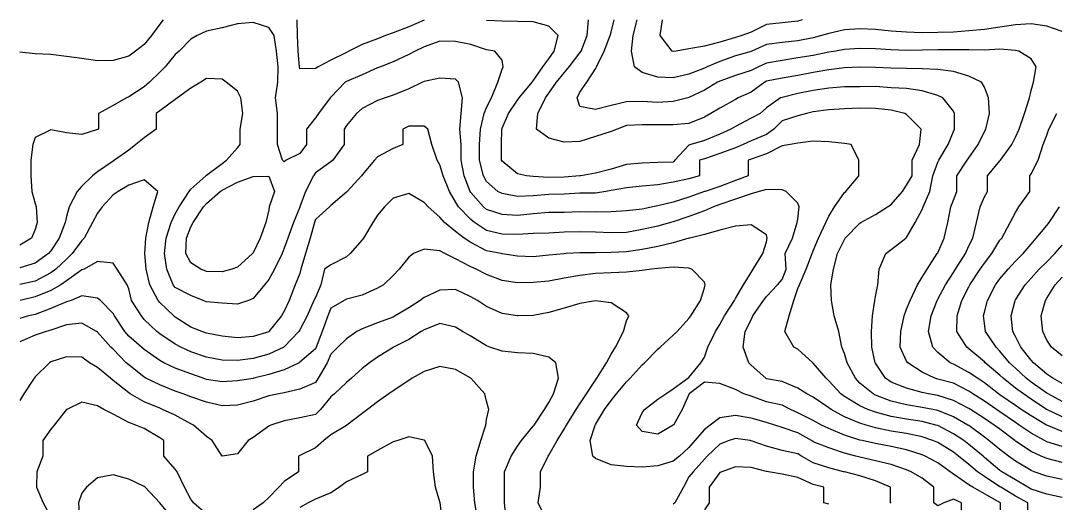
# Model space of a CAD drawing. Header units: inches. Extents: x 450896 to 463247, y 7386701 to 7399440.
# Drawn here: x 455030 to 456980, y 7391714 to 7392621 of the extents above; entities that cross this region are included whole.
import ezdxf

# ---------------------------------------------------------------- set-up
doc = ezdxf.new("R2010")
doc.units = ezdxf.units.IN
doc.header["$MEASUREMENT"] = 0

msp = doc.modelspace()

# ---------------------------------------------------------------- linework, layer by layer
for points, elevation in [([(455298.4, 7392622.8), (455292.2, 7392614.7), (455276.4, 7392593.5), (455262.9, 7392577), (455246.6, 7392564.2), (455233.7, 7392555), (455204.4, 7392546.5), (455175.1, 7392546.1), (455145.8, 7392550.1), (455116.5, 7392553.9), (455087.2, 7392558.2), (455057.9, 7392559.4), (455028.6, 7392562.5)], 380), ([(456990.9, 7391758.8), (456961.6, 7391765), (456938, 7391773.5), (456932.3, 7391775.6), (456903, 7391793.2), (456889.9, 7391802.7), (456873.7, 7391815.3), (456852.9, 7391832), (456844.5, 7391838.3), (456815.2, 7391860.2), (456813.3, 7391861.3), (456785.9, 7391876.5), (456756.6, 7391888.8), (456747.1, 7391890.6), (456727.3, 7391894.3), (456698, 7391899.4), (456668.7, 7391905.9), (456639.4, 7391917.7), (456635, 7391919.9), (456610.2, 7391939.9), (456601.7, 7391949.2), (456586.2, 7391978.5), (456580.9, 7391995.7), (456576.3, 7392007.8), (456570.2, 7392037), (456561.5, 7392066.3), (456556.5, 7392095.6), (456555.2, 7392124.9), (456560.1, 7392154.2), (456567.8, 7392183.5), (456580.9, 7392210), (456582.6, 7392212.8), (456610.2, 7392241.1), (456611.9, 7392242), (456639.4, 7392257.1), (456662.2, 7392271.3), (456668.7, 7392275.8), (456690, 7392300.6), (456698, 7392312.3), (456708.5, 7392329.9), (456708.5, 7392359.2), (456722.3, 7392388.5), (456725.1, 7392417.8), (456698, 7392445.3), (456694.4, 7392447.1), (456668.7, 7392453.5), (456639.4, 7392456.5), (456610.2, 7392456.7), (456580.9, 7392455.5), (456551.6, 7392453.8), (456522.3, 7392450.2), (456509.7, 7392447.1), (456493, 7392442.6), (456463.7, 7392433.2), (456447.9, 7392417.8), (456434.4, 7392407.4), (456405.1, 7392395.6), (456390.1, 7392388.5), (456375.9, 7392382.7), (456346.6, 7392371.9), (456317.3, 7392361.8), (456308, 7392359.2), (456308, 7392329.9), (456288, 7392324.2), (456258.7, 7392317.7), (456229.4, 7392312.6), (456200.1, 7392310.2), (456170.8, 7392307.4), (456141.6, 7392302.4), (456132.1, 7392300.6), (456112.3, 7392297.3), (456083, 7392297.4), (456053.7, 7392295.6), (456024.4, 7392294.4), (455995.1, 7392291.9), (455965.8, 7392291.2), (455936.6, 7392296.5), (455928.4, 7392300.6), (455907.3, 7392318.9), (455901.4, 7392329.9), (455894.1, 7392359.2), (455894.1, 7392388.5), (455895.8, 7392417.8), (455902.9, 7392447.1), (455907.3, 7392458.1), (455916.4, 7392476.3), (455928.6, 7392505.6), (455936.6, 7392530.2), (455938.8, 7392534.9), (455936.6, 7392547), (455922.9, 7392564.2), (455907.3, 7392566.7), (455878, 7392576.5), (455848.7, 7392582.5), (455819.4, 7392583.2), (455790.1, 7392572.5), (455773.1, 7392564.2), (455760.8, 7392557.8), (455731.5, 7392544), (455707.6, 7392534.9), (455702.3, 7392532.8), (455673, 7392519.9), (455643.7, 7392507.3), (455641.3, 7392505.6), (455614.4, 7392477.9), (455612.9, 7392476.3), (455591, 7392447.1), (455585.1, 7392438.9), (455568.2, 7392417.8), (455568.2, 7392388.5), (455555.8, 7392371.6), (455530.1, 7392359.2), (455526.5, 7392356.1), (455523.4, 7392359.2), (455513.7, 7392388.5), (455513.7, 7392417.8), (455514.1, 7392447.1), (455510.1, 7392476.3), (455514.7, 7392505.6), (455515, 7392534.9), (455512, 7392564.2), (455507.7, 7392593.5), (455497.2, 7392608.6), (455468, 7392618), (455438.7, 7392615.6), (455409.4, 7392608.1), (455380.1, 7392601.5), (455362.5, 7392593.5), (455350.8, 7392586.9), (455328.5, 7392564.2), (455321.5, 7392557.8), (455302.1, 7392534.9), (455292.2, 7392524.7), (455272.7, 7392505.6), (455262.9, 7392497.2), (455233.7, 7392478.4), (455229.4, 7392476.3), (455204.4, 7392462.2), (455176.7, 7392447.1), (455176.7, 7392417.8), (455175.1, 7392416.8), (455145.8, 7392407.8), (455116.5, 7392410.7), (455087.2, 7392416.4), (455057.9, 7392401.6), (455053, 7392388.5), (455049.5, 7392359.2), (455049.7, 7392329.9), (455051.4, 7392300.6), (455057.9, 7392277.8), (455059.7, 7392271.3), (455061.3, 7392242), (455057.9, 7392229), (455050.8, 7392212.8), (455028.6, 7392199.4)], 360), ([(455790.1, 7392622.6), (455760.8, 7392610.1), (455731.5, 7392598.9), (455717.1, 7392593.5), (455702.3, 7392587.3), (455673, 7392576.8), (455648, 7392564.2), (455643.7, 7392561.9), (455614.4, 7392547.5), (455590.5, 7392534.9), (455585.1, 7392531.6), (455555.8, 7392531.1), (455555, 7392534.9), (455552.4, 7392564.2), (455551.6, 7392593.5), (455551.1, 7392622.8)], 380), ([(456990.9, 7391790.7), (456961.6, 7391798.2), (456951.4, 7391802.7), (456932.3, 7391811.7), (456903, 7391831.1), (456901.9, 7391832), (456873.7, 7391853.3), (456863, 7391861.3), (456844.5, 7391873.7), (456817.9, 7391890.6), (456815.2, 7391892.3), (456785.9, 7391907.6), (456756.6, 7391917), (456739.4, 7391919.9), (456727.3, 7391922.4), (456698, 7391930.5), (456668.7, 7391942.1), (456658.2, 7391949.2), (456639.4, 7391977.3), (456638.8, 7391978.5), (456632.3, 7392007.8), (456631.6, 7392037), (456633.6, 7392066.3), (456638.4, 7392095.6), (456639.4, 7392103.1), (456643.5, 7392124.9), (456646.2, 7392154.2), (456658.8, 7392183.5), (456668.7, 7392191.2), (456696.7, 7392212.8), (456698, 7392213.7), (456714.2, 7392242), (456727.3, 7392266.2), (456729.3, 7392271.3), (456741.9, 7392300.6), (456747.3, 7392329.9), (456756.6, 7392355.7), (456758.8, 7392359.2), (456776, 7392388.5), (456785.9, 7392413.4), (456787.8, 7392417.8), (456788, 7392447.1), (456785.9, 7392451.6), (456766.1, 7392476.3), (456756.6, 7392481), (456727.3, 7392489.6), (456698, 7392494), (456668.7, 7392495.3), (456639.4, 7392497.7), (456610.2, 7392497.2), (456580.9, 7392497.1), (456551.6, 7392494.4), (456522.3, 7392490.2), (456493, 7392484.4), (456463.7, 7392477.3), (456460.6, 7392476.3), (456434.4, 7392457.9), (456422.4, 7392447.1), (456405.1, 7392438.3), (456375.9, 7392422.6), (456367.3, 7392417.8), (456346.6, 7392408.4), (456317.3, 7392396.4), (456291.6, 7392388.5), (456288, 7392387.5), (456261.6, 7392359.2), (456258.7, 7392355.7), (456229.4, 7392355), (456200.1, 7392353.4), (456170.8, 7392350.8), (456141.6, 7392342.1), (456112.3, 7392334.9), (456085, 7392329.9), (456083, 7392329.6), (456053.7, 7392327.1), (456024.4, 7392326.6), (455995.1, 7392328.3), (455982.8, 7392329.9), (455965.8, 7392333.6), (455936.6, 7392357.3), (455935.4, 7392359.2), (455935.4, 7392388.5), (455936, 7392417.8), (455936.6, 7392419.4), (455948.9, 7392447.1), (455965.8, 7392472.1), (455968.6, 7392476.3), (455993.3, 7392505.6), (455995.1, 7392508.1), (456013.5, 7392534.9), (456024.4, 7392549.8), (456034.4, 7392564.2), (456042.1, 7392593.5), (456024.4, 7392611), (455995.1, 7392619.5), (455965.8, 7392620.2), (455936.6, 7392620.4), (455907.3, 7392621.9)], 380), ([(456990.9, 7391820.8), (456961.6, 7391829.7), (456957.2, 7391832), (456932.3, 7391846.2), (456910, 7391861.3), (456903, 7391865.8), (456873.7, 7391886.2), (456867.1, 7391890.6), (456844.5, 7391905.9), (456822.3, 7391919.9), (456815.2, 7391924.7), (456785.9, 7391939.9), (456756.6, 7391947.6), (456751.1, 7391949.2), (456727.3, 7391960.4), (456700.1, 7391978.5), (456698, 7391981.6), (456685.8, 7392007.8), (456687.2, 7392037), (456693.1, 7392066.3), (456698, 7392078.9), (456704.5, 7392095.6), (456718.6, 7392124.9), (456727.3, 7392139.3), (456736.7, 7392154.2), (456755.7, 7392183.5), (456756.6, 7392185.1), (456768.5, 7392212.8), (456775.5, 7392242), (456781.3, 7392271.3), (456785.9, 7392284.2), (456792.2, 7392300.6), (456792.2, 7392329.9), (456812.2, 7392359.2), (456815.2, 7392363.7), (456832.7, 7392388.5), (456844.5, 7392413.2), (456846.9, 7392417.8), (456853.9, 7392447.1), (456852.1, 7392476.3), (456844.5, 7392496.8), (456838.8, 7392505.6), (456815.2, 7392517.3), (456785.9, 7392525.7), (456756.6, 7392529.5), (456727.3, 7392531), (456698, 7392531.6), (456668.7, 7392532), (456639.4, 7392533.7), (456610.2, 7392534.3), (456580.9, 7392532.9), (456551.6, 7392529), (456522.3, 7392524.1), (456493, 7392518.7), (456463.7, 7392513.5), (456434.4, 7392507.5), (456431, 7392505.6), (456405.1, 7392487.4), (456380.8, 7392476.3), (456375.9, 7392473.6), (456346.6, 7392457.1), (456329.6, 7392447.1), (456317.3, 7392440.4), (456288, 7392428), (456258.7, 7392425.4), (456229.4, 7392425.9), (456200.1, 7392425.7), (456170.8, 7392424.5), (456152.9, 7392417.8), (456141.6, 7392413.4), (456112.3, 7392403.9), (456083, 7392394.3), (456053.7, 7392393.3), (456024.4, 7392400.5), (456001.1, 7392417.8), (456004.1, 7392447.1), (456018.4, 7392476.3), (456024.4, 7392485), (456038.8, 7392505.6), (456053.7, 7392523.5), (456062.8, 7392534.9), (456083, 7392561), (456085.1, 7392564.2), (456096.4, 7392593.5), (456098.9, 7392622.8)], 400), ([(456990.9, 7391849.1), (456961.6, 7391861.1), (456961.2, 7391861.3), (456932.3, 7391878.4), (456913.7, 7391890.6), (456903, 7391897.9), (456873.7, 7391918), (456870.9, 7391919.9), (456844.5, 7391940.9), (456831.5, 7391949.2), (456815.2, 7391960), (456785.9, 7391975.9), (456780.2, 7391978.5), (456756.6, 7391997.6), (456747.2, 7392007.8), (456739.3, 7392037), (456743.9, 7392066.3), (456755.3, 7392095.6), (456756.6, 7392097.8), (456771.4, 7392124.9), (456785.9, 7392148), (456789.9, 7392154.2), (456808.5, 7392183.5), (456815.2, 7392198.2), (456822.5, 7392212.8), (456829.7, 7392242), (456836.2, 7392271.3), (456844.5, 7392290.3), (456850.4, 7392300.6), (456850.4, 7392329.9), (456873.7, 7392358.2), (456874.6, 7392359.2), (456895.9, 7392388.5), (456903, 7392402.7), (456909.7, 7392417.8), (456919.8, 7392447.1), (456929.2, 7392476.3), (456932.3, 7392490), (456936.9, 7392505.6), (456941.9, 7392534.9), (456932.3, 7392549.9), (456909.3, 7392564.2), (456903, 7392565.4), (456873.7, 7392568), (456844.5, 7392566), (456815.2, 7392566.4), (456785.9, 7392566.5), (456756.6, 7392566.4), (456727.3, 7392565.8), (456698, 7392565.5), (456668.7, 7392566.6), (456639.4, 7392568.6), (456610.2, 7392569.3), (456580.9, 7392567.1), (456564.7, 7392564.2), (456551.6, 7392562.1), (456522.3, 7392556), (456493, 7392551.4), (456463.7, 7392546.8), (456434.4, 7392541.7), (456419.4, 7392534.9), (456405.1, 7392527.6), (456375.9, 7392518.2), (456346.6, 7392508), (456341.8, 7392505.6), (456317.3, 7392490.7), (456288, 7392476.9), (456285.9, 7392476.3), (456258.7, 7392469.5), (456229.4, 7392467.6), (456200.1, 7392469.6), (456170.8, 7392468.8), (456141.6, 7392462.3), (456112.3, 7392454.4), (456083, 7392460.1), (456077.8, 7392476.3), (456083, 7392486.8), (456096, 7392505.6), (456112.3, 7392530.7), (456114.1, 7392534.9), (456128.4, 7392564.2), (456139.8, 7392593.5), (456141.6, 7392599.8), (456147.7, 7392622.8)], 420), ([(456990.9, 7392601), (456961.6, 7392610.9), (456932.3, 7392615.4), (456903, 7392613.5), (456873.7, 7392609.6), (456844.5, 7392605.2), (456815.2, 7392602.3), (456785.9, 7392600.2), (456756.6, 7392599), (456727.3, 7392598.8), (456698, 7392599.9), (456668.7, 7392602), (456639.4, 7392604.9), (456610.2, 7392606.3), (456580.9, 7392604.3), (456551.6, 7392597.5), (456537.9, 7392593.5), (456522.3, 7392589.5), (456493, 7392583.8), (456463.7, 7392580.3), (456434.4, 7392576.6), (456406.6, 7392564.2), (456405.1, 7392563.6), (456375.9, 7392555.3), (456346.6, 7392544.7), (456322.5, 7392534.9), (456317.3, 7392532.5), (456288, 7392521.1), (456258.7, 7392514), (456229.4, 7392515.3), (456200.1, 7392524.2), (456185.5, 7392534.9), (456179.9, 7392564.2), (456183.4, 7392593.5), (456190.7, 7392622.8)], 440), ([(456501.5, 7392622.8), (456493, 7392620.6), (456463.7, 7392617.6), (456434.4, 7392614.3), (456405.1, 7392600), (456387.6, 7392593.5), (456375.9, 7392589.6), (456346.6, 7392580.8), (456317.3, 7392573.7), (456288, 7392568.5), (456264.4, 7392564.2), (456258.7, 7392563.3), (456256.7, 7392564.2), (456234, 7392593.5), (456238.6, 7392622.8)], 460), ([(456990.9, 7391725.2), (456961.6, 7391731.6), (456932.3, 7391741), (456926.4, 7391744.2), (456903, 7391758), (456877.2, 7391773.5), (456873.7, 7391776), (456844.5, 7391800.5), (456841.8, 7391802.7), (456815.2, 7391824.9), (456805.7, 7391832), (456785.9, 7391845), (456756.6, 7391860.2), (456752.7, 7391861.3), (456727.3, 7391867.7), (456698, 7391872.5), (456668.7, 7391877.1), (456639.4, 7391885.2), (456624.8, 7391890.6), (456610.2, 7391897.2), (456580.9, 7391915), (456574.3, 7391919.9), (456551.6, 7391944.6), (456546.3, 7391949.2), (456522.3, 7391977.7), (456521.3, 7391978.5), (456493, 7392003.7), (456485.5, 7392007.8), (456468.8, 7392037), (456477, 7392066.3), (456485.5, 7392095.6), (456493, 7392118.1), (456496.1, 7392124.9), (456509, 7392154.2), (456520.2, 7392183.5), (456522.3, 7392188.9), (456531.9, 7392212.8), (456546, 7392242), (456551.6, 7392253.9), (456562.3, 7392271.3), (456580.9, 7392298.5), (456583.8, 7392300.6), (456608.3, 7392329.9), (456608.3, 7392359.2), (456593.8, 7392388.5), (456580.9, 7392390.3), (456551.6, 7392394), (456522.3, 7392394.8), (456493, 7392391.2), (456478.6, 7392388.5), (456463.7, 7392386.1), (456434.4, 7392371.2), (456405.1, 7392361.3), (456399.7, 7392359.2), (456399.7, 7392329.9), (456375.9, 7392321), (456346.6, 7392309.9), (456318.8, 7392300.6), (456317.3, 7392300.1), (456288, 7392289.9), (456258.7, 7392280.5), (456229.4, 7392273.2), (456220.2, 7392271.3), (456200.1, 7392267.3), (456170.8, 7392263.9), (456141.6, 7392262.4), (456112.3, 7392261.7), (456083, 7392261.9), (456053.7, 7392261.1), (456024.4, 7392260.9), (455995.1, 7392258.3), (455965.8, 7392255.2), (455936.6, 7392257), (455907.3, 7392266.7), (455901.6, 7392271.3), (455878, 7392298.6), (455876.6, 7392300.6), (455865.1, 7392329.9), (455859.3, 7392359.2), (455859.3, 7392388.5), (455857.3, 7392417.8), (455859.7, 7392447.1), (455862.3, 7392476.3), (455854.8, 7392505.6), (455848.7, 7392511.4), (455819.4, 7392513.1), (455790.1, 7392507.3), (455786.5, 7392505.6), (455760.8, 7392493.5), (455731.5, 7392481.3), (455716.7, 7392476.3), (455702.3, 7392471.4), (455673, 7392456.1), (455662.8, 7392447.1), (455643.7, 7392424.2), (455639.6, 7392417.8), (455639.6, 7392388.5), (455617.7, 7392359.2), (455614.4, 7392356.4), (455585.1, 7392335.6), (455581.6, 7392329.9), (455566.4, 7392300.6), (455555.9, 7392271.3), (455555.8, 7392271.1), (455543.7, 7392242), (455533.5, 7392212.8), (455526.5, 7392193.8), (455522.6, 7392183.5), (455508, 7392154.2), (455497.2, 7392135.1), (455489.4, 7392124.9), (455468, 7392099.2), (455459.4, 7392095.6), (455438.7, 7392088.4), (455409.4, 7392090.5), (455380.1, 7392093), (455374.2, 7392095.6), (455350.8, 7392104.9), (455321.5, 7392120.1), (455317.4, 7392124.9), (455305.7, 7392154.2), (455301, 7392183.5), (455304.5, 7392212.8), (455313.4, 7392242), (455321.5, 7392258.2), (455328.6, 7392271.3), (455347.6, 7392300.6), (455350.8, 7392304.8), (455378.8, 7392329.9), (455380.1, 7392331.1), (455409.4, 7392353.2), (455417.6, 7392359.2), (455438.7, 7392382.5), (455443.7, 7392388.5), (455443.7, 7392417.8), (455448.4, 7392447.1), (455444.8, 7392476.3), (455438.7, 7392489.1), (455417.2, 7392505.6), (455409.4, 7392511.5), (455380.1, 7392512.7), (455369.3, 7392505.6), (455350.8, 7392494.7), (455325.8, 7392476.3), (455321.5, 7392473.5), (455292.2, 7392452.3), (455285.4, 7392447.1), (455285.4, 7392417.8), (455262.9, 7392401.4), (455247.4, 7392388.5), (455233.7, 7392378), (455206.7, 7392359.2), (455204.4, 7392357.6), (455175.1, 7392337), (455165.3, 7392329.9), (455145.8, 7392310.1), (455136.9, 7392300.6), (455121.8, 7392271.3), (455116.5, 7392253.1), (455113.9, 7392242), (455102.6, 7392212.8), (455087.2, 7392188.6), (455083, 7392183.5), (455057.9, 7392165.5), (455028.6, 7392156.7)], 340), ([(456990.9, 7391876.6), (456961.6, 7391890.4), (456961.2, 7391890.6), (456932.3, 7391910), (456917.8, 7391919.9), (456903, 7391930.8), (456879.8, 7391949.2), (456873.7, 7391954.8), (456845.9, 7391978.5), (456844.5, 7391979.9), (456815.2, 7392004.6), (456811, 7392007.8), (456792.3, 7392037), (456793.2, 7392066.3), (456802.1, 7392095.6), (456815.2, 7392121.1), (456817, 7392124.9), (456836.3, 7392154.2), (456844.5, 7392165.9), (456858.3, 7392183.5), (456873.7, 7392208.6), (456877, 7392212.8), (456893.1, 7392242), (456903, 7392260.7), (456909.3, 7392271.3), (456930, 7392300.6), (456930, 7392329.9), (456932.3, 7392333.4), (456945.5, 7392359.2), (456955.2, 7392388.5), (456961.6, 7392406.4), (456965.7, 7392417.8), (456980.8, 7392447.1)], 440), ([(456926.3, 7391685.6), (456926.3, 7391714.9), (456903, 7391727.6), (456875.1, 7391744.2), (456873.7, 7391745), (456844.5, 7391764.4), (456831.2, 7391773.5), (456815.2, 7391786.9), (456795.6, 7391802.7), (456785.9, 7391810.1), (456756.6, 7391828.4), (456747.6, 7391832), (456727.3, 7391838.8), (456698, 7391845.4), (456668.7, 7391849.7), (456639.4, 7391856), (456621.7, 7391861.3), (456610.2, 7391865), (456580.9, 7391876.6), (456555.8, 7391890.6), (456551.6, 7391893.6), (456522.3, 7391913.6), (456510.2, 7391919.9), (456493, 7391930.9), (456463.7, 7391943.4), (456434.4, 7391948.3), (456432.7, 7391949.2), (456405.1, 7391973.6), (456400.8, 7391978.5), (456390.4, 7392007.8), (456394.2, 7392037), (456405.1, 7392059.3), (456408.7, 7392066.3), (456428.5, 7392095.6), (456434.4, 7392103.2), (456455.2, 7392124.9), (456463.7, 7392134.8), (456471.3, 7392154.2), (456469.5, 7392183.5), (456483.1, 7392212.8), (456492.2, 7392242), (456493, 7392248.6), (456495.8, 7392271.3), (456493, 7392278.1), (456471, 7392300.6), (456463.7, 7392303.3), (456434.4, 7392304.2), (456420.3, 7392300.6), (456405.1, 7392296.1), (456375.9, 7392286.2), (456346.6, 7392275.6), (456334.5, 7392271.3), (456317.3, 7392264.3), (456288, 7392253.1), (456258.7, 7392243.4), (456253.7, 7392242), (456229.4, 7392235.2), (456200.1, 7392228.8), (456170.8, 7392223.5), (456141.6, 7392222.7), (456112.3, 7392223.8), (456083, 7392224.5), (456053.7, 7392223.6), (456024.4, 7392222.2), (455995.1, 7392221.5), (455965.8, 7392219.4), (455936.6, 7392220), (455907.3, 7392227.1), (455884.8, 7392242), (455878, 7392247.4), (455854.6, 7392271.3), (455848.7, 7392281.2), (455837.3, 7392300.6), (455825.7, 7392329.9), (455819.4, 7392350.7), (455814.5, 7392359.2), (455804.2, 7392388.5), (455796.9, 7392417.8), (455790.1, 7392423.1), (455760.8, 7392423), (455749.6, 7392417.8), (455749.6, 7392388.5), (455731.5, 7392381.4), (455702.3, 7392365.3), (455696.2, 7392359.2), (455673, 7392331.5), (455671.7, 7392329.9), (455645.1, 7392300.6), (455643.7, 7392298.9), (455614.4, 7392273.8), (455611.4, 7392271.3), (455585.1, 7392247.6), (455583.4, 7392242), (455575.6, 7392212.8), (455566.6, 7392183.5), (455558, 7392154.2), (455555.8, 7392145.9), (455547.2, 7392124.9), (455535.5, 7392095.6), (455526.5, 7392075.3), (455521.2, 7392066.3), (455497.6, 7392037), (455497.2, 7392036.8), (455468, 7392028), (455438.7, 7392025), (455409.4, 7392028.4), (455380.1, 7392034.1), (455371.4, 7392037), (455350.8, 7392045.4), (455321.5, 7392064.3), (455319, 7392066.3), (455292.2, 7392091.8), (455289.2, 7392095.6), (455273.6, 7392124.9), (455266.8, 7392154.2), (455263.9, 7392183.5), (455265.8, 7392212.8), (455271.7, 7392242), (455279.5, 7392271.3), (455288.4, 7392300.6), (455262.9, 7392322.5), (455233.7, 7392312.1), (455213.6, 7392300.6), (455204.4, 7392294.2), (455184, 7392271.3), (455175.1, 7392259.3), (455165.9, 7392242), (455150.2, 7392212.8), (455145.8, 7392208.1), (455127.3, 7392183.5), (455116.5, 7392173.1), (455096.4, 7392154.2), (455087.2, 7392147.5), (455057.9, 7392131.5), (455028.6, 7392125.5)], 320), ([(455428, 7392154.2), (455409.4, 7392149.6), (455380.1, 7392150), (455369.8, 7392154.2), (455350.8, 7392166.5), (455341.5, 7392183.5), (455342.7, 7392212.8), (455350.8, 7392234), (455354.8, 7392242), (455374.4, 7392271.3), (455380.1, 7392277.6), (455406.2, 7392300.6), (455409.4, 7392303), (455438.7, 7392317.6), (455468, 7392328.4), (455497.2, 7392328.9), (455508.3, 7392300.6), (455498.4, 7392271.3), (455497.2, 7392266), (455491.9, 7392242), (455480.9, 7392212.8), (455468, 7392184.9), (455466.9, 7392183.5), (455438.7, 7392158), (455428, 7392154.2)], 360), ([(456874.8, 7391685.6), (456874.8, 7391714.9), (456873.7, 7391715.5), (456844.5, 7391732.2), (456822.4, 7391744.2), (456815.2, 7391748.6), (456785.9, 7391768.9), (456780.2, 7391773.5), (456756.6, 7391790.3), (456732.7, 7391802.7), (456727.3, 7391805.1), (456698, 7391814.5), (456668.7, 7391820.9), (456639.4, 7391826.5), (456614.3, 7391832), (456610.2, 7391833), (456580.9, 7391842.1), (456551.6, 7391854.7), (456537.9, 7391861.3), (456522.3, 7391869.9), (456493, 7391884), (456479.6, 7391890.6), (456463.7, 7391898.7), (456434.4, 7391904.8), (456405.1, 7391915.3), (456391.6, 7391919.9), (456375.9, 7391927.9), (456346.6, 7391939.1), (456317.3, 7391942), (456288.9, 7391919.9), (456288, 7391918.8), (456275.4, 7391890.6), (456259, 7391861.3), (456258.7, 7391861), (456229.4, 7391844.2), (456200.1, 7391849.2), (456189.4, 7391861.3), (456200.1, 7391884.3), (456204.5, 7391890.6), (456229.4, 7391909.7), (456244.7, 7391919.9), (456258.7, 7391929.6), (456285.9, 7391949.2), (456288, 7391950.9), (456310.9, 7391978.5), (456317.3, 7391988.6), (456324, 7392007.8), (456338.1, 7392037), (456346.6, 7392050.1), (456355.3, 7392066.3), (456373.8, 7392095.6), (456375.9, 7392099.4), (456391.2, 7392124.9), (456405.1, 7392148), (456409.4, 7392154.2), (456427.1, 7392183.5), (456434.4, 7392205.5), (456435.4, 7392212.8), (456434.4, 7392218.7), (456405.1, 7392237.7), (456375.9, 7392235.4), (456346.6, 7392227.9), (456317.3, 7392219.8), (456290, 7392212.8), (456288, 7392212.3), (456258.7, 7392203.7), (456229.4, 7392196.8), (456200.1, 7392191.2), (456170.8, 7392186.7), (456141.6, 7392185.8), (456112.3, 7392184.9), (456083, 7392184.8), (456057.4, 7392183.5), (456053.7, 7392183.3), (456024.4, 7392180.5), (455995.1, 7392177.8), (455965.8, 7392178.6), (455936.6, 7392183.1), (455935.1, 7392183.5), (455907.3, 7392189), (455878, 7392204.5), (455865.4, 7392212.8), (455848.7, 7392225.4), (455828.2, 7392242), (455819.4, 7392252), (455797.1, 7392271.3), (455790.1, 7392279.9), (455760.8, 7392296.5), (455731.5, 7392287.7), (455714.9, 7392271.3), (455702.3, 7392256.1), (455693.4, 7392242), (455675.5, 7392212.8), (455673, 7392209.3), (455650.4, 7392183.5), (455643.7, 7392177.8), (455614.4, 7392162.5), (455602.2, 7392154.2), (455595.3, 7392124.9), (455585.1, 7392101), (455582.4, 7392095.6), (455569.5, 7392066.3), (455555.8, 7392040), (455554.1, 7392037), (455526.5, 7392008), (455526, 7392007.8), (455497.2, 7391994.7), (455468, 7391986.2), (455438.7, 7391982.4), (455409.4, 7391983.1), (455380.1, 7391988.9), (455350.8, 7391998.6), (455331.8, 7392007.8), (455321.5, 7392013.4), (455292.2, 7392032.6), (455286.6, 7392037), (455262.9, 7392059.7), (455257.7, 7392066.3), (455239.2, 7392095.6), (455233.7, 7392117.5), (455231, 7392124.9), (455212.2, 7392154.2), (455204.4, 7392165.6), (455175.1, 7392168.8), (455149.9, 7392154.2), (455145.8, 7392152.8), (455116.5, 7392132.1), (455106.1, 7392124.9), (455087.2, 7392114.2), (455057.9, 7392102), (455029.5, 7392095.6)], 300), ([(456990.9, 7391905.4), (456964.1, 7391919.9), (456961.6, 7391921.4), (456932.3, 7391942.1), (456923, 7391949.2), (456903, 7391968), (456891.7, 7391978.5), (456873.7, 7392000.2), (456866.4, 7392007.8), (456846.5, 7392037), (456844.5, 7392052.7), (456842.7, 7392066.3), (456844.5, 7392073.2), (456850.1, 7392095.6), (456865.1, 7392124.9), (456873.7, 7392135.9), (456889, 7392154.2), (456903, 7392169.4), (456917.3, 7392183.5), (456932.3, 7392201.6), (456942, 7392212.8), (456961.6, 7392236.5), (456966, 7392242), (456985.8, 7392271.3)], 460), ([(456801.5, 7391685.6), (456801.5, 7391714.9), (456785.9, 7391722.1), (456768.2, 7391714.9), (456756.6, 7391709.4), (456749.5, 7391714.9), (456749.5, 7391744.2), (456727.3, 7391761.3), (456706.5, 7391773.5), (456698, 7391777.1), (456668.7, 7391786.9), (456639.4, 7391794.2), (456610.2, 7391800.7), (456602.1, 7391802.7), (456580.9, 7391808.1), (456551.6, 7391818.2), (456522.3, 7391830), (456519.2, 7391832), (456493, 7391846.3), (456463.7, 7391856.8), (456450.2, 7391861.3), (456434.4, 7391866), (456405.1, 7391874.3), (456375.9, 7391879.2), (456346.6, 7391874.9), (456328.1, 7391861.3), (456317.3, 7391852.6), (456299.1, 7391832), (456288, 7391819.2), (456270.5, 7391802.7), (456258.7, 7391793.1), (456229.4, 7391784.4), (456200.1, 7391781.8), (456170.8, 7391783.6), (456141.6, 7391786.2), (456112.3, 7391798.2), (456107.3, 7391802.7), (456102.5, 7391832), (456111.7, 7391861.3), (456112.3, 7391862.4), (456129.5, 7391890.6), (456141.6, 7391907.1), (456151.6, 7391919.9), (456170.8, 7391942.3), (456177.9, 7391949.2), (456200.1, 7391974.4), (456204.3, 7391978.5), (456229.4, 7392003.7), (456233.8, 7392007.8), (456258.7, 7392030), (456265.8, 7392037), (456288, 7392061.3), (456292, 7392066.3), (456310, 7392095.6), (456317.3, 7392119.3), (456319.1, 7392124.9), (456317.3, 7392130), (456294, 7392154.2), (456288, 7392155.9), (456258.7, 7392158.1), (456229.4, 7392155.4), (456217.6, 7392154.2), (456200.1, 7392152), (456170.8, 7392148.8), (456141.6, 7392147.6), (456112.3, 7392146.2), (456083, 7392142.5), (456053.7, 7392137.3), (456024.4, 7392131.7), (455995.1, 7392129.2), (455965.8, 7392128.6), (455936.6, 7392132.7), (455907.3, 7392144.3), (455887.5, 7392154.2), (455878, 7392158.7), (455848.7, 7392173.6), (455828.7, 7392183.5), (455819.4, 7392188.7), (455790.1, 7392191.7), (455770, 7392183.5), (455760.8, 7392177), (455742.6, 7392154.2), (455731.5, 7392142.1), (455713.6, 7392124.9), (455702.3, 7392118.4), (455673, 7392105.3), (455643.7, 7392097.7), (455639.5, 7392095.6), (455614.4, 7392080.8), (455608.6, 7392066.3), (455597.6, 7392037), (455586.7, 7392007.8), (455585.1, 7392004.6), (455555.8, 7391979.2), (455554.6, 7391978.5), (455526.5, 7391964.9), (455497.2, 7391956.2), (455469, 7391949.2), (455468, 7391948.9), (455438.7, 7391944.3), (455409.4, 7391942.7), (455380.1, 7391947), (455374.1, 7391949.2), (455350.8, 7391957.4), (455321.5, 7391968.2), (455300, 7391978.5), (455292.2, 7391982.6), (455262.9, 7392003.5), (455257.9, 7392007.8), (455233.7, 7392028.5), (455226.2, 7392037), (455207.2, 7392066.3), (455204.4, 7392071), (455180.5, 7392095.6), (455175.1, 7392099.8), (455145.8, 7392104), (455125.4, 7392095.6), (455116.5, 7392092.6), (455087.2, 7392080.3), (455057.9, 7392069.4), (455045.2, 7392066.3), (455028.6, 7392061.7)], 280), ([(456990.9, 7391939.4), (456973.3, 7391949.2), (456961.6, 7391957.2), (456936.9, 7391978.5), (456932.3, 7391983.5), (456912.7, 7392007.8), (456903, 7392027.9), (456898.2, 7392037), (456894.7, 7392066.3), (456902.3, 7392095.6), (456903, 7392096.8), (456920.9, 7392124.9), (456932.3, 7392137.5), (456947.2, 7392154.2), (456961.6, 7392167.9), (456976.8, 7392183.5), (456990.9, 7392199.5)], 480), ([(456990.9, 7391991.2), (456970.7, 7392007.8), (456961.6, 7392020.8), (456954.4, 7392037), (456951.5, 7392066.3), (456959.2, 7392095.6), (456961.6, 7392099.7), (456977.4, 7392124.9), (456990.9, 7392139.5)], 500), ([(456019, 7391685.6), (456004.7, 7391714.9), (456008.7, 7391744.2), (456008.7, 7391773.5), (456023.1, 7391802.7), (456024.4, 7391804.9), (456040.1, 7391832), (456053.7, 7391853.6), (456057.9, 7391861.3), (456075.9, 7391890.6), (456083, 7391901.3), (456095.7, 7391919.9), (456112.3, 7391945.7), (456114.7, 7391949.2), (456132.8, 7391978.5), (456141.6, 7391994.5), (456150, 7392007.8), (456165, 7392037), (456170.8, 7392057.4), (456174.8, 7392066.3), (456170.8, 7392072.5), (456141.6, 7392091.3), (456112.3, 7392095), (456083, 7392089.6), (456053.7, 7392081.2), (456024.4, 7392072.8), (455995.1, 7392067.5), (455967, 7392066.3), (455965.8, 7392066.3), (455965.5, 7392066.3), (455936.6, 7392070.9), (455907.3, 7392084.1), (455890.2, 7392095.6), (455878, 7392102.6), (455848.7, 7392116.4), (455819.4, 7392115), (455790.1, 7392101.3), (455782.6, 7392095.6), (455760.8, 7392081.4), (455735.2, 7392066.3), (455731.5, 7392064.3), (455702.3, 7392053.5), (455673, 7392042.3), (455663.1, 7392037), (455643.7, 7392023.6), (455627.5, 7392007.8), (455614.4, 7391994.3), (455607.5, 7391978.5), (455590.4, 7391949.2), (455585.1, 7391941.4), (455555.8, 7391929), (455526.5, 7391921.8), (455516.2, 7391919.9), (455497.2, 7391915.9), (455468, 7391906), (455438.7, 7391898.9), (455409.4, 7391897.6), (455380.1, 7391904), (455350.8, 7391914.4), (455336.2, 7391919.9), (455321.5, 7391925), (455292.2, 7391936.8), (455266.2, 7391949.2), (455262.9, 7391951), (455233.7, 7391974.3), (455229.1, 7391978.5), (455204.4, 7392003.6), (455200.1, 7392007.8), (455175.1, 7392035.8), (455173.4, 7392037), (455145.8, 7392053.1), (455116.5, 7392049.4), (455087.2, 7392039.6), (455078.4, 7392037), (455057.9, 7392030), (455028.6, 7392017.5)], 260), ([(455944.4, 7391685.6), (455941.3, 7391714.9), (455941.1, 7391744.2), (455941.1, 7391773.5), (455953.9, 7391802.7), (455965.8, 7391821.6), (455972.9, 7391832), (455995.1, 7391859), (455996.9, 7391861.3), (456016.6, 7391890.6), (456024.4, 7391903.7), (456033.4, 7391919.9), (456042.8, 7391949.2), (456037.8, 7391978.5), (456024.4, 7391988.9), (455995.1, 7391996), (455965.8, 7391996.8), (455936.6, 7392000.4), (455913.7, 7392007.8), (455907.3, 7392009.9), (455878, 7392028.1), (455862, 7392037), (455848.7, 7392045.1), (455819.4, 7392052.3), (455790.1, 7392040.4), (455784.5, 7392037), (455760.8, 7392021.9), (455732.3, 7392007.8), (455731.5, 7392007.3), (455702.3, 7391988.8), (455687.1, 7391978.5), (455673, 7391967.8), (455652.8, 7391949.2), (455643.7, 7391941), (455620.8, 7391919.9), (455614.4, 7391914.5), (455594.6, 7391890.6), (455585.1, 7391880.9), (455555.8, 7391874.7), (455526.5, 7391869.1), (455501.4, 7391861.3), (455497.2, 7391859.3), (455468, 7391837.8), (455458.7, 7391832), (455438.7, 7391807.3), (455409.4, 7391802.8), (455390.8, 7391832), (455380.1, 7391839.9), (455355.6, 7391861.3), (455350.8, 7391863.7), (455321.5, 7391879.9), (455297.5, 7391890.6), (455292.2, 7391892.7), (455262.9, 7391904.7), (455236.6, 7391919.9), (455233.7, 7391921.9), (455204.4, 7391945.3), (455199.3, 7391949.2), (455175.1, 7391969.5), (455160.1, 7391978.5), (455145.8, 7391988.7), (455116.5, 7391989.8), (455087.2, 7391979.9), (455084.8, 7391978.5), (455057.9, 7391952), (455055.5, 7391949.2), (455036.6, 7391919.9), (455028.6, 7391907.3)], 240), ([(455890.2, 7391685.6), (455885.3, 7391714.9), (455882.9, 7391744.2), (455882.9, 7391773.5), (455887.9, 7391802.7), (455896.5, 7391832), (455905.8, 7391861.3), (455907.3, 7391871.4), (455911.3, 7391890.6), (455907.3, 7391906.2), (455903.8, 7391919.9), (455878, 7391949.1), (455877.9, 7391949.2), (455848.7, 7391965.6), (455819.4, 7391971.5), (455790.1, 7391962.1), (455767.5, 7391949.2), (455760.8, 7391945.1), (455731.5, 7391925.7), (455723.1, 7391919.9), (455702.3, 7391905.2), (455683.3, 7391890.6), (455673, 7391883), (455644.6, 7391861.3), (455643.7, 7391860.6), (455614.4, 7391842.6), (455601.3, 7391832), (455585.1, 7391818.3), (455555.8, 7391804.2), (455553.3, 7391802.7), (455553.3, 7391773.5), (455526.5, 7391755), (455516.6, 7391744.2), (455497.2, 7391725.1), (455487, 7391714.9), (455468, 7391701.8)], 220), ([(455380.1, 7391694), (455355.7, 7391714.9), (455350.8, 7391722), (455338.9, 7391744.2), (455325.1, 7391773.5), (455321.5, 7391778.6), (455299.6, 7391802.7), (455299.6, 7391832), (455292.2, 7391837.2), (455262.9, 7391854.7), (455246.9, 7391861.3), (455233.7, 7391866), (455204.4, 7391881.7), (455186.7, 7391890.6), (455175.1, 7391897.1), (455145.8, 7391904.1), (455117, 7391890.6), (455116.5, 7391890.3), (455093.7, 7391861.3), (455087.2, 7391853.8), (455072, 7391832), (455072, 7391802.7), (455061, 7391773.5), (455060.2, 7391744.2), (455073, 7391714.9), (455087.2, 7391689)], 220), ([(455824, 7391685.6), (455819.8, 7391714.9), (455819.4, 7391717.1), (455811.5, 7391744.2), (455807.7, 7391773.5), (455805.3, 7391802.7), (455791, 7391832), (455790.1, 7391833), (455760.8, 7391838.9), (455740.3, 7391832), (455731.5, 7391829.4), (455702.3, 7391813.4), (455683.4, 7391802.7), (455683.4, 7391773.5), (455673, 7391768.2), (455643.7, 7391754.7), (455630.3, 7391744.2), (455614.4, 7391734), (455585.1, 7391722.2), (455571.7, 7391714.9), (455555.8, 7391706.1)], 200), ([(456668.7, 7391714.2), (456667.4, 7391714.9), (456667.4, 7391744.2), (456639.4, 7391756.1), (456610.2, 7391765.6), (456580.9, 7391773), (456579.3, 7391773.5), (456551.6, 7391781.1), (456522.3, 7391790.2), (456500.2, 7391802.7), (456493, 7391807.1), (456463.7, 7391813.7), (456434.4, 7391821.7), (456405.1, 7391831.8), (456403.8, 7391832), (456375.9, 7391835.9), (456364.1, 7391832), (456346.6, 7391825.3), (456322.5, 7391802.7), (456317.3, 7391797.3), (456295.9, 7391773.5), (456288, 7391763.7), (456278, 7391744.2), (456261.9, 7391714.9), (456258.7, 7391712.5)], 260), ([(456551.6, 7391712.3), (456542, 7391714.9), (456542, 7391744.2), (456522.3, 7391749.2), (456493, 7391762.6), (456463.7, 7391768.6), (456437.7, 7391773.5), (456434.4, 7391774.2), (456405.1, 7391781.6), (456375.9, 7391782.8), (456350.1, 7391773.5), (456346.6, 7391771.8), (456326.1, 7391744.2), (456326.1, 7391714.9), (456317.3, 7391701.7)], 240), ([(455316.6, 7391685.6), (455292.5, 7391714.9), (455292.2, 7391715.3), (455264.8, 7391744.2), (455262.9, 7391746), (455233.7, 7391759.5), (455204.4, 7391767.6), (455175.1, 7391762.1), (455154, 7391744.2), (455145.8, 7391733.2), (455139, 7391714.9), (455140.9, 7391685.6)], 200)]:
    msp.add_lwpolyline(points, dxfattribs=dict(elevation=elevation))

doc.saveas('drawing.dxf')
